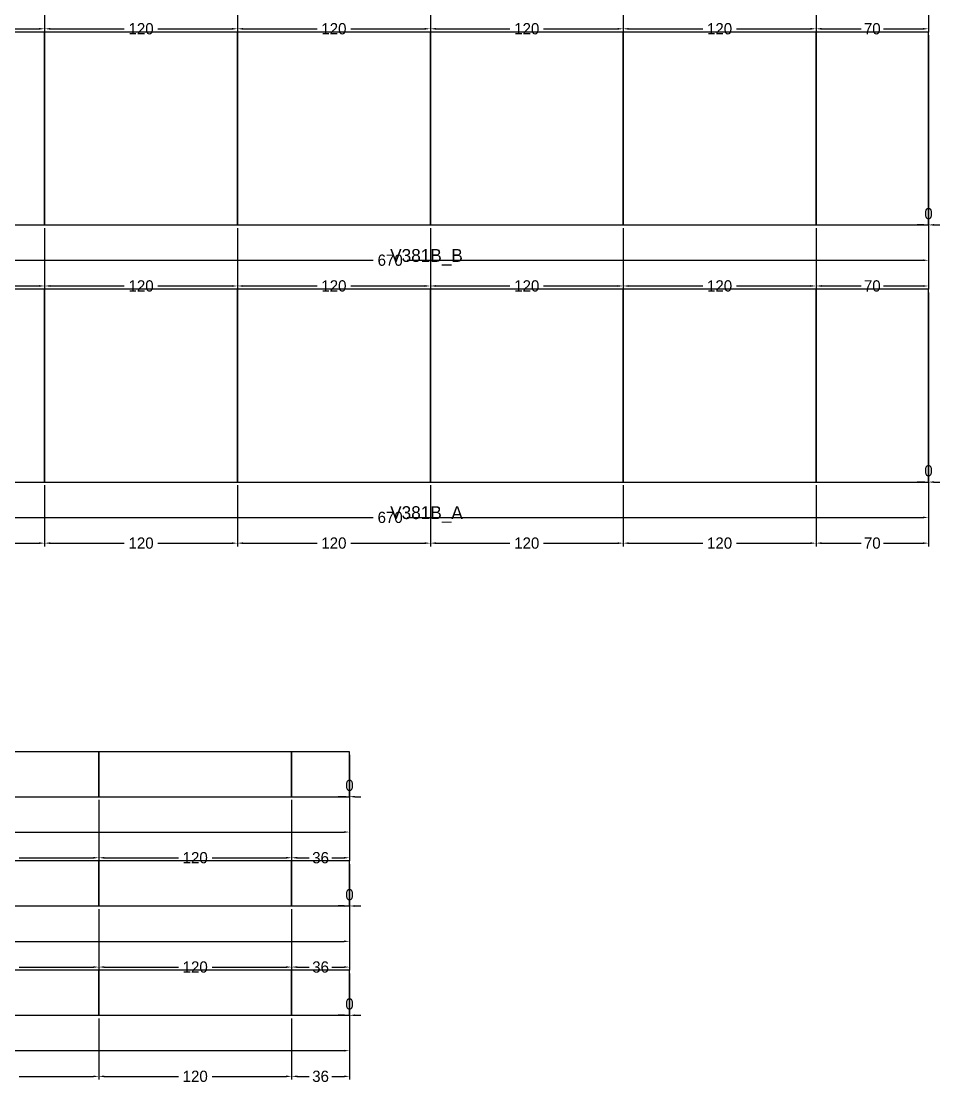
# Model space of a CAD drawing. Header units: metres. Extents: x 180 to 6304, y -11808 to -336.
# Drawn here: x 3336 to 3908, y -5025 to -4364 of the extents above; entities that cross this region are included whole.
import ezdxf

# ---------------------------------------------------------------- set-up
doc = ezdxf.new("R2010")
doc.units = ezdxf.units.M
doc.layers.add('COTA', color=3, linetype='Continuous')
doc.dimstyles.new('COTA_VIG', dxfattribs={"dimtxt": 7, "dimasz": 3.5, "dimexe": 2, "dimexo": 2, "dimgap": 1.5, "dimtad": 1, "dimdec": 1, "dimcen": 2.5, "dimclrd": 3, "dimclre": 3, "dimclrt": 3, "dimazin": 3, "dimtfac": 1, "dimtmove": 0, "dimatfit": 3})

# ---------------------------------------------------------------- blocks, each defined once
blk = doc.blocks.new('_CLOSEDFILLED')
at = {"color": 0, "linetype": 'BYBLOCK'}
blk.add_solid([(-1, 0.16), (0, 0), (-1, -0.16)], dxfattribs=at)
blk = doc.blocks.new('*D1258')
at = {"color": 3}
for p, q in [((2664.22, -4984.35), (2664.22, -5006.35)), ((3540.22, -4984.35), (3540.22, -5006.35)), ((2667.72, -5004.35), (3091.72, -5004.35)), ((3112.72, -5004.35), (3536.72, -5004.35))]:
    blk.add_line(p, q, dxfattribs=at)
at = {"layer": 'Defpoints'}
for p in [(2664.22, -4982.35), (3540.22, -4982.35), (2664.22, -5004.35)]:
    blk.add_point(p, dxfattribs=at)
at = {"layer": 'COTA', "color": 3, "xscale": 3.5, "yscale": 3.5, "rotation": 180}
blk.add_blockref('_CLOSEDFILLED', (2664.22, -5004.35), dxfattribs=at)
at = {"layer": 'COTA', "color": 3, "xscale": 3.5, "yscale": 3.5}
blk.add_blockref('_CLOSEDFILLED', (3540.22, -5004.35), dxfattribs=at)
at = {"layer": 'COTA', "color": 3, "insert": (3102.22, -5004.35), "char_height": 7, "attachment_point": 5}
blk.add_mtext('876', dxfattribs=at)
blk = doc.blocks.new('*D1264')
at = {"color": 3}
for p, q in [((3264.22, -4984.35), (3264.22, -5022.35)), ((3384.22, -4984.35), (3384.22, -5022.35)), ((3267.72, -5020.35), (3313.72, -5020.35)), ((3334.72, -5020.35), (3380.72, -5020.35))]:
    blk.add_line(p, q, dxfattribs=at)
at = {"layer": 'Defpoints'}
for p in [(3264.22, -4982.35), (3384.22, -4982.35), (3264.22, -5020.35)]:
    blk.add_point(p, dxfattribs=at)
at = {"layer": 'COTA', "color": 3, "xscale": 3.5, "yscale": 3.5, "rotation": 180}
blk.add_blockref('_CLOSEDFILLED', (3264.22, -5020.35), dxfattribs=at)
at = {"layer": 'COTA', "color": 3, "xscale": 3.5, "yscale": 3.5}
blk.add_blockref('_CLOSEDFILLED', (3384.22, -5020.35), dxfattribs=at)
at = {"layer": 'COTA', "color": 3, "insert": (3324.22, -5020.35), "char_height": 7, "attachment_point": 5}
blk.add_mtext('120', dxfattribs=at)
blk = doc.blocks.new('*D1265')
at = {"color": 3}
for p, q in [((3384.22, -4984.35), (3384.22, -5022.35)), ((3504.22, -4984.35), (3504.22, -5022.35)), ((3387.72, -5020.35), (3433.72, -5020.35)), ((3454.72, -5020.35), (3500.72, -5020.35))]:
    blk.add_line(p, q, dxfattribs=at)
at = {"layer": 'Defpoints'}
for p in [(3384.22, -4982.35), (3504.22, -4982.35), (3384.22, -5020.35)]:
    blk.add_point(p, dxfattribs=at)
at = {"layer": 'COTA', "color": 3, "xscale": 3.5, "yscale": 3.5, "rotation": 180}
blk.add_blockref('_CLOSEDFILLED', (3384.22, -5020.35), dxfattribs=at)
at = {"layer": 'COTA', "color": 3, "xscale": 3.5, "yscale": 3.5}
blk.add_blockref('_CLOSEDFILLED', (3504.22, -5020.35), dxfattribs=at)
at = {"layer": 'COTA', "color": 3, "insert": (3444.22, -5020.35), "char_height": 7, "attachment_point": 5}
blk.add_mtext('120', dxfattribs=at)
blk = doc.blocks.new('*D1266')
at = {"color": 3}
for p, q in [((3504.22, -4984.35), (3504.22, -5022.35)), ((3540.22, -4984.35), (3540.22, -5022.35)), ((3507.72, -5020.35), (3515.22, -5020.35)), ((3529.22, -5020.35), (3536.72, -5020.35))]:
    blk.add_line(p, q, dxfattribs=at)
at = {"layer": 'Defpoints'}
for p in [(3504.22, -4982.35), (3540.22, -4982.35), (3504.22, -5020.35)]:
    blk.add_point(p, dxfattribs=at)
at = {"layer": 'COTA', "color": 3, "xscale": 3.5, "yscale": 3.5, "rotation": 180}
blk.add_blockref('_CLOSEDFILLED', (3504.22, -5020.35), dxfattribs=at)
at = {"layer": 'COTA', "color": 3, "xscale": 3.5, "yscale": 3.5}
blk.add_blockref('_CLOSEDFILLED', (3540.22, -5020.35), dxfattribs=at)
at = {"layer": 'COTA', "color": 3, "insert": (3522.22, -5020.35), "char_height": 7, "attachment_point": 5}
blk.add_mtext('36', dxfattribs=at)
blk = doc.blocks.new('*D1268')
at = {"color": 3}
for p, q in [((2664.22, -4916.35), (2664.22, -4938.35)), ((3540.22, -4916.35), (3540.22, -4938.35)), ((2667.72, -4936.35), (3091.72, -4936.35)), ((3112.72, -4936.35), (3536.72, -4936.35))]:
    blk.add_line(p, q, dxfattribs=at)
at = {"layer": 'Defpoints'}
for p in [(2664.22, -4914.35), (3540.22, -4914.35), (2664.22, -4936.35)]:
    blk.add_point(p, dxfattribs=at)
at = {"layer": 'COTA', "color": 3, "xscale": 3.5, "yscale": 3.5, "rotation": 180}
blk.add_blockref('_CLOSEDFILLED', (2664.22, -4936.35), dxfattribs=at)
at = {"layer": 'COTA', "color": 3, "xscale": 3.5, "yscale": 3.5}
blk.add_blockref('_CLOSEDFILLED', (3540.22, -4936.35), dxfattribs=at)
at = {"layer": 'COTA', "color": 3, "insert": (3102.22, -4936.35), "char_height": 7, "attachment_point": 5}
blk.add_mtext('876', dxfattribs=at)
blk = doc.blocks.new('*D1274')
at = {"color": 3}
for p, q in [((3264.22, -4916.35), (3264.22, -4954.35)), ((3384.22, -4916.35), (3384.22, -4954.35)), ((3267.72, -4952.35), (3313.72, -4952.35)), ((3334.72, -4952.35), (3380.72, -4952.35))]:
    blk.add_line(p, q, dxfattribs=at)
at = {"layer": 'Defpoints'}
for p in [(3264.22, -4914.35), (3384.22, -4914.35), (3264.22, -4952.35)]:
    blk.add_point(p, dxfattribs=at)
at = {"layer": 'COTA', "color": 3, "xscale": 3.5, "yscale": 3.5, "rotation": 180}
blk.add_blockref('_CLOSEDFILLED', (3264.22, -4952.35), dxfattribs=at)
at = {"layer": 'COTA', "color": 3, "xscale": 3.5, "yscale": 3.5}
blk.add_blockref('_CLOSEDFILLED', (3384.22, -4952.35), dxfattribs=at)
at = {"layer": 'COTA', "color": 3, "insert": (3324.22, -4952.35), "char_height": 7, "attachment_point": 5}
blk.add_mtext('120', dxfattribs=at)
blk = doc.blocks.new('*D1275')
at = {"color": 3}
for p, q in [((3384.22, -4916.35), (3384.22, -4954.35)), ((3504.22, -4916.35), (3504.22, -4954.35)), ((3387.72, -4952.35), (3433.72, -4952.35)), ((3454.72, -4952.35), (3500.72, -4952.35))]:
    blk.add_line(p, q, dxfattribs=at)
at = {"layer": 'Defpoints'}
for p in [(3384.22, -4914.35), (3504.22, -4914.35), (3384.22, -4952.35)]:
    blk.add_point(p, dxfattribs=at)
at = {"layer": 'COTA', "color": 3, "xscale": 3.5, "yscale": 3.5, "rotation": 180}
blk.add_blockref('_CLOSEDFILLED', (3384.22, -4952.35), dxfattribs=at)
at = {"layer": 'COTA', "color": 3, "xscale": 3.5, "yscale": 3.5}
blk.add_blockref('_CLOSEDFILLED', (3504.22, -4952.35), dxfattribs=at)
at = {"layer": 'COTA', "color": 3, "insert": (3444.22, -4952.35), "char_height": 7, "attachment_point": 5}
blk.add_mtext('120', dxfattribs=at)
blk = doc.blocks.new('*D1276')
at = {"color": 3}
for p, q in [((3504.22, -4916.35), (3504.22, -4954.35)), ((3540.22, -4916.35), (3540.22, -4954.35)), ((3507.72, -4952.35), (3515.22, -4952.35)), ((3529.22, -4952.35), (3536.72, -4952.35))]:
    blk.add_line(p, q, dxfattribs=at)
at = {"layer": 'Defpoints'}
for p in [(3504.22, -4914.35), (3540.22, -4914.35), (3504.22, -4952.35)]:
    blk.add_point(p, dxfattribs=at)
at = {"layer": 'COTA', "color": 3, "xscale": 3.5, "yscale": 3.5, "rotation": 180}
blk.add_blockref('_CLOSEDFILLED', (3504.22, -4952.35), dxfattribs=at)
at = {"layer": 'COTA', "color": 3, "xscale": 3.5, "yscale": 3.5}
blk.add_blockref('_CLOSEDFILLED', (3540.22, -4952.35), dxfattribs=at)
at = {"layer": 'COTA', "color": 3, "insert": (3522.22, -4952.35), "char_height": 7, "attachment_point": 5}
blk.add_mtext('36', dxfattribs=at)
blk = doc.blocks.new('*D1278')
at = {"color": 3}
for p, q in [((2664.22, -4848.35), (2664.22, -4870.35)), ((3540.22, -4848.35), (3540.22, -4870.35)), ((2667.72, -4868.35), (3091.72, -4868.35)), ((3112.72, -4868.35), (3536.72, -4868.35))]:
    blk.add_line(p, q, dxfattribs=at)
at = {"layer": 'Defpoints'}
for p in [(2664.22, -4846.35), (3540.22, -4846.35), (2664.22, -4868.35)]:
    blk.add_point(p, dxfattribs=at)
at = {"layer": 'COTA', "color": 3, "xscale": 3.5, "yscale": 3.5, "rotation": 180}
blk.add_blockref('_CLOSEDFILLED', (2664.22, -4868.35), dxfattribs=at)
at = {"layer": 'COTA', "color": 3, "xscale": 3.5, "yscale": 3.5}
blk.add_blockref('_CLOSEDFILLED', (3540.22, -4868.35), dxfattribs=at)
at = {"layer": 'COTA', "color": 3, "insert": (3102.22, -4868.35), "char_height": 7, "attachment_point": 5}
blk.add_mtext('876', dxfattribs=at)
blk = doc.blocks.new('*D1284')
at = {"color": 3}
for p, q in [((3264.22, -4848.35), (3264.22, -4886.35)), ((3384.22, -4848.35), (3384.22, -4886.35)), ((3267.72, -4884.35), (3313.72, -4884.35)), ((3334.72, -4884.35), (3380.72, -4884.35))]:
    blk.add_line(p, q, dxfattribs=at)
at = {"layer": 'Defpoints'}
for p in [(3264.22, -4846.35), (3384.22, -4846.35), (3264.22, -4884.35)]:
    blk.add_point(p, dxfattribs=at)
at = {"layer": 'COTA', "color": 3, "xscale": 3.5, "yscale": 3.5, "rotation": 180}
blk.add_blockref('_CLOSEDFILLED', (3264.22, -4884.35), dxfattribs=at)
at = {"layer": 'COTA', "color": 3, "xscale": 3.5, "yscale": 3.5}
blk.add_blockref('_CLOSEDFILLED', (3384.22, -4884.35), dxfattribs=at)
at = {"layer": 'COTA', "color": 3, "insert": (3324.22, -4884.35), "char_height": 7, "attachment_point": 5}
blk.add_mtext('120', dxfattribs=at)
blk = doc.blocks.new('*D1285')
at = {"color": 3}
for p, q in [((3384.22, -4848.35), (3384.22, -4886.35)), ((3504.22, -4848.35), (3504.22, -4886.35)), ((3387.72, -4884.35), (3433.72, -4884.35)), ((3454.72, -4884.35), (3500.72, -4884.35))]:
    blk.add_line(p, q, dxfattribs=at)
at = {"layer": 'Defpoints'}
for p in [(3384.22, -4846.35), (3504.22, -4846.35), (3384.22, -4884.35)]:
    blk.add_point(p, dxfattribs=at)
at = {"layer": 'COTA', "color": 3, "xscale": 3.5, "yscale": 3.5, "rotation": 180}
blk.add_blockref('_CLOSEDFILLED', (3384.22, -4884.35), dxfattribs=at)
at = {"layer": 'COTA', "color": 3, "xscale": 3.5, "yscale": 3.5}
blk.add_blockref('_CLOSEDFILLED', (3504.22, -4884.35), dxfattribs=at)
at = {"layer": 'COTA', "color": 3, "insert": (3444.22, -4884.35), "char_height": 7, "attachment_point": 5}
blk.add_mtext('120', dxfattribs=at)
blk = doc.blocks.new('*D1286')
at = {"color": 3}
for p, q in [((3504.22, -4848.35), (3504.22, -4886.35)), ((3540.22, -4848.35), (3540.22, -4886.35)), ((3507.72, -4884.35), (3515.22, -4884.35)), ((3529.22, -4884.35), (3536.72, -4884.35))]:
    blk.add_line(p, q, dxfattribs=at)
at = {"layer": 'Defpoints'}
for p in [(3504.22, -4846.35), (3540.22, -4846.35), (3504.22, -4884.35)]:
    blk.add_point(p, dxfattribs=at)
at = {"layer": 'COTA', "color": 3, "xscale": 3.5, "yscale": 3.5, "rotation": 180}
blk.add_blockref('_CLOSEDFILLED', (3504.22, -4884.35), dxfattribs=at)
at = {"layer": 'COTA', "color": 3, "xscale": 3.5, "yscale": 3.5}
blk.add_blockref('_CLOSEDFILLED', (3540.22, -4884.35), dxfattribs=at)
at = {"layer": 'COTA', "color": 3, "insert": (3522.22, -4884.35), "char_height": 7, "attachment_point": 5}
blk.add_mtext('36', dxfattribs=at)
blk = doc.blocks.new('*D1288')
at = {"color": 3}
for p, q in [((3230.52, -4652.61), (3230.52, -4674.61)), ((3900.52, -4652.61), (3900.52, -4674.61)), ((3234.02, -4672.61), (3555.02, -4672.61)), ((3576.02, -4672.61), (3897.02, -4672.61))]:
    blk.add_line(p, q, dxfattribs=at)
at = {"layer": 'Defpoints'}
for p in [(3230.52, -4650.61), (3900.52, -4650.61), (3230.52, -4672.61)]:
    blk.add_point(p, dxfattribs=at)
at = {"layer": 'COTA', "color": 3, "xscale": 3.5, "yscale": 3.5, "rotation": 180}
blk.add_blockref('_CLOSEDFILLED', (3230.52, -4672.61), dxfattribs=at)
at = {"layer": 'COTA', "color": 3, "xscale": 3.5, "yscale": 3.5}
blk.add_blockref('_CLOSEDFILLED', (3900.52, -4672.61), dxfattribs=at)
at = {"layer": 'COTA', "color": 3, "insert": (3565.52, -4672.61), "char_height": 7, "attachment_point": 5}
blk.add_mtext('670', dxfattribs=at)
blk = doc.blocks.new('*D1289')
at = {"color": 3}
for p, q in [((3230.52, -4652.61), (3230.52, -4690.61)), ((3350.52, -4652.61), (3350.52, -4690.61)), ((3234.02, -4688.61), (3280.02, -4688.61)), ((3301.02, -4688.61), (3347.02, -4688.61))]:
    blk.add_line(p, q, dxfattribs=at)
at = {"layer": 'Defpoints'}
for p in [(3230.52, -4650.61), (3350.52, -4650.61), (3230.52, -4688.61)]:
    blk.add_point(p, dxfattribs=at)
at = {"layer": 'COTA', "color": 3, "xscale": 3.5, "yscale": 3.5, "rotation": 180}
blk.add_blockref('_CLOSEDFILLED', (3230.52, -4688.61), dxfattribs=at)
at = {"layer": 'COTA', "color": 3, "xscale": 3.5, "yscale": 3.5}
blk.add_blockref('_CLOSEDFILLED', (3350.52, -4688.61), dxfattribs=at)
at = {"layer": 'COTA', "color": 3, "insert": (3290.52, -4688.61), "char_height": 7, "attachment_point": 5}
blk.add_mtext('120', dxfattribs=at)
blk = doc.blocks.new('*D1290')
at = {"color": 3}
for p, q in [((3350.52, -4652.61), (3350.52, -4690.61)), ((3470.52, -4652.61), (3470.52, -4690.61)), ((3354.02, -4688.61), (3400.02, -4688.61)), ((3421.02, -4688.61), (3467.02, -4688.61))]:
    blk.add_line(p, q, dxfattribs=at)
at = {"layer": 'Defpoints'}
for p in [(3350.52, -4650.61), (3470.52, -4650.61), (3350.52, -4688.61)]:
    blk.add_point(p, dxfattribs=at)
at = {"layer": 'COTA', "color": 3, "xscale": 3.5, "yscale": 3.5, "rotation": 180}
blk.add_blockref('_CLOSEDFILLED', (3350.52, -4688.61), dxfattribs=at)
at = {"layer": 'COTA', "color": 3, "xscale": 3.5, "yscale": 3.5}
blk.add_blockref('_CLOSEDFILLED', (3470.52, -4688.61), dxfattribs=at)
at = {"layer": 'COTA', "color": 3, "insert": (3410.52, -4688.61), "char_height": 7, "attachment_point": 5}
blk.add_mtext('120', dxfattribs=at)
blk = doc.blocks.new('*D1291')
at = {"color": 3}
for p, q in [((3470.52, -4652.61), (3470.52, -4690.61)), ((3590.52, -4652.61), (3590.52, -4690.61)), ((3474.02, -4688.61), (3520.02, -4688.61)), ((3541.02, -4688.61), (3587.02, -4688.61))]:
    blk.add_line(p, q, dxfattribs=at)
at = {"layer": 'Defpoints'}
for p in [(3470.52, -4650.61), (3590.52, -4650.61), (3470.52, -4688.61)]:
    blk.add_point(p, dxfattribs=at)
at = {"layer": 'COTA', "color": 3, "xscale": 3.5, "yscale": 3.5, "rotation": 180}
blk.add_blockref('_CLOSEDFILLED', (3470.52, -4688.61), dxfattribs=at)
at = {"layer": 'COTA', "color": 3, "xscale": 3.5, "yscale": 3.5}
blk.add_blockref('_CLOSEDFILLED', (3590.52, -4688.61), dxfattribs=at)
at = {"layer": 'COTA', "color": 3, "insert": (3530.52, -4688.61), "char_height": 7, "attachment_point": 5}
blk.add_mtext('120', dxfattribs=at)
blk = doc.blocks.new('*D1292')
at = {"color": 3}
for p, q in [((3590.52, -4652.61), (3590.52, -4690.61)), ((3710.52, -4652.61), (3710.52, -4690.61)), ((3594.02, -4688.61), (3640.02, -4688.61)), ((3661.02, -4688.61), (3707.02, -4688.61))]:
    blk.add_line(p, q, dxfattribs=at)
at = {"layer": 'Defpoints'}
for p in [(3590.52, -4650.61), (3710.52, -4650.61), (3590.52, -4688.61)]:
    blk.add_point(p, dxfattribs=at)
at = {"layer": 'COTA', "color": 3, "xscale": 3.5, "yscale": 3.5, "rotation": 180}
blk.add_blockref('_CLOSEDFILLED', (3590.52, -4688.61), dxfattribs=at)
at = {"layer": 'COTA', "color": 3, "xscale": 3.5, "yscale": 3.5}
blk.add_blockref('_CLOSEDFILLED', (3710.52, -4688.61), dxfattribs=at)
at = {"layer": 'COTA', "color": 3, "insert": (3650.52, -4688.61), "char_height": 7, "attachment_point": 5}
blk.add_mtext('120', dxfattribs=at)
blk = doc.blocks.new('*D1293')
at = {"color": 3}
for p, q in [((3710.52, -4652.61), (3710.52, -4690.61)), ((3830.52, -4652.61), (3830.52, -4690.61)), ((3714.02, -4688.61), (3760.02, -4688.61)), ((3781.02, -4688.61), (3827.02, -4688.61))]:
    blk.add_line(p, q, dxfattribs=at)
at = {"layer": 'Defpoints'}
for p in [(3710.52, -4650.61), (3830.52, -4650.61), (3710.52, -4688.61)]:
    blk.add_point(p, dxfattribs=at)
at = {"layer": 'COTA', "color": 3, "xscale": 3.5, "yscale": 3.5, "rotation": 180}
blk.add_blockref('_CLOSEDFILLED', (3710.52, -4688.61), dxfattribs=at)
at = {"layer": 'COTA', "color": 3, "xscale": 3.5, "yscale": 3.5}
blk.add_blockref('_CLOSEDFILLED', (3830.52, -4688.61), dxfattribs=at)
at = {"layer": 'COTA', "color": 3, "insert": (3770.52, -4688.61), "char_height": 7, "attachment_point": 5}
blk.add_mtext('120', dxfattribs=at)
blk = doc.blocks.new('*D1294')
at = {"color": 3}
for p, q in [((3830.52, -4652.61), (3830.52, -4690.61)), ((3900.52, -4652.61), (3900.52, -4690.61)), ((3834.02, -4688.61), (3858.52, -4688.61)), ((3872.52, -4688.61), (3897.02, -4688.61))]:
    blk.add_line(p, q, dxfattribs=at)
at = {"layer": 'Defpoints'}
for p in [(3830.52, -4650.61), (3900.52, -4650.61), (3830.52, -4688.61)]:
    blk.add_point(p, dxfattribs=at)
at = {"layer": 'COTA', "color": 3, "xscale": 3.5, "yscale": 3.5, "rotation": 180}
blk.add_blockref('_CLOSEDFILLED', (3830.52, -4688.61), dxfattribs=at)
at = {"layer": 'COTA', "color": 3, "xscale": 3.5, "yscale": 3.5}
blk.add_blockref('_CLOSEDFILLED', (3900.52, -4688.61), dxfattribs=at)
at = {"layer": 'COTA', "color": 3, "insert": (3865.52, -4688.61), "char_height": 7, "attachment_point": 5}
blk.add_mtext('70', dxfattribs=at)
blk = doc.blocks.new('*D1296')
at = {"color": 3}
for p, q in [((3230.52, -4492.61), (3230.52, -4514.61)), ((3900.52, -4492.61), (3900.52, -4514.61)), ((3234.02, -4512.61), (3555.02, -4512.61)), ((3576.02, -4512.61), (3897.02, -4512.61))]:
    blk.add_line(p, q, dxfattribs=at)
at = {"layer": 'Defpoints'}
for p in [(3230.52, -4490.61), (3900.52, -4490.61), (3230.52, -4512.61)]:
    blk.add_point(p, dxfattribs=at)
at = {"layer": 'COTA', "color": 3, "xscale": 3.5, "yscale": 3.5, "rotation": 180}
blk.add_blockref('_CLOSEDFILLED', (3230.52, -4512.61), dxfattribs=at)
at = {"layer": 'COTA', "color": 3, "xscale": 3.5, "yscale": 3.5}
blk.add_blockref('_CLOSEDFILLED', (3900.52, -4512.61), dxfattribs=at)
at = {"layer": 'COTA', "color": 3, "insert": (3565.52, -4512.61), "char_height": 7, "attachment_point": 5}
blk.add_mtext('670', dxfattribs=at)
blk = doc.blocks.new('*D1297')
at = {"color": 3}
for p, q in [((3230.52, -4492.61), (3230.52, -4530.61)), ((3350.52, -4492.61), (3350.52, -4530.61)), ((3234.02, -4528.61), (3280.02, -4528.61)), ((3301.02, -4528.61), (3347.02, -4528.61))]:
    blk.add_line(p, q, dxfattribs=at)
at = {"layer": 'Defpoints'}
for p in [(3230.52, -4490.61), (3350.52, -4490.61), (3230.52, -4528.61)]:
    blk.add_point(p, dxfattribs=at)
at = {"layer": 'COTA', "color": 3, "xscale": 3.5, "yscale": 3.5, "rotation": 180}
blk.add_blockref('_CLOSEDFILLED', (3230.52, -4528.61), dxfattribs=at)
at = {"layer": 'COTA', "color": 3, "xscale": 3.5, "yscale": 3.5}
blk.add_blockref('_CLOSEDFILLED', (3350.52, -4528.61), dxfattribs=at)
at = {"layer": 'COTA', "color": 3, "insert": (3290.52, -4528.61), "char_height": 7, "attachment_point": 5}
blk.add_mtext('120', dxfattribs=at)
blk = doc.blocks.new('*D1298')
at = {"color": 3}
for p, q in [((3350.52, -4492.61), (3350.52, -4530.61)), ((3470.52, -4492.61), (3470.52, -4530.61)), ((3354.02, -4528.61), (3400.02, -4528.61)), ((3421.02, -4528.61), (3467.02, -4528.61))]:
    blk.add_line(p, q, dxfattribs=at)
at = {"layer": 'Defpoints'}
for p in [(3350.52, -4490.61), (3470.52, -4490.61), (3350.52, -4528.61)]:
    blk.add_point(p, dxfattribs=at)
at = {"layer": 'COTA', "color": 3, "xscale": 3.5, "yscale": 3.5, "rotation": 180}
blk.add_blockref('_CLOSEDFILLED', (3350.52, -4528.61), dxfattribs=at)
at = {"layer": 'COTA', "color": 3, "xscale": 3.5, "yscale": 3.5}
blk.add_blockref('_CLOSEDFILLED', (3470.52, -4528.61), dxfattribs=at)
at = {"layer": 'COTA', "color": 3, "insert": (3410.52, -4528.61), "char_height": 7, "attachment_point": 5}
blk.add_mtext('120', dxfattribs=at)
blk = doc.blocks.new('*D1299')
at = {"color": 3}
for p, q in [((3470.52, -4492.61), (3470.52, -4530.61)), ((3590.52, -4492.61), (3590.52, -4530.61)), ((3474.02, -4528.61), (3520.02, -4528.61)), ((3541.02, -4528.61), (3587.02, -4528.61))]:
    blk.add_line(p, q, dxfattribs=at)
at = {"layer": 'Defpoints'}
for p in [(3470.52, -4490.61), (3590.52, -4490.61), (3470.52, -4528.61)]:
    blk.add_point(p, dxfattribs=at)
at = {"layer": 'COTA', "color": 3, "xscale": 3.5, "yscale": 3.5, "rotation": 180}
blk.add_blockref('_CLOSEDFILLED', (3470.52, -4528.61), dxfattribs=at)
at = {"layer": 'COTA', "color": 3, "xscale": 3.5, "yscale": 3.5}
blk.add_blockref('_CLOSEDFILLED', (3590.52, -4528.61), dxfattribs=at)
at = {"layer": 'COTA', "color": 3, "insert": (3530.52, -4528.61), "char_height": 7, "attachment_point": 5}
blk.add_mtext('120', dxfattribs=at)
blk = doc.blocks.new('*D1300')
at = {"color": 3}
for p, q in [((3590.52, -4492.61), (3590.52, -4530.61)), ((3710.52, -4492.61), (3710.52, -4530.61)), ((3594.02, -4528.61), (3640.02, -4528.61)), ((3661.02, -4528.61), (3707.02, -4528.61))]:
    blk.add_line(p, q, dxfattribs=at)
at = {"layer": 'Defpoints'}
for p in [(3590.52, -4490.61), (3710.52, -4490.61), (3590.52, -4528.61)]:
    blk.add_point(p, dxfattribs=at)
at = {"layer": 'COTA', "color": 3, "xscale": 3.5, "yscale": 3.5, "rotation": 180}
blk.add_blockref('_CLOSEDFILLED', (3590.52, -4528.61), dxfattribs=at)
at = {"layer": 'COTA', "color": 3, "xscale": 3.5, "yscale": 3.5}
blk.add_blockref('_CLOSEDFILLED', (3710.52, -4528.61), dxfattribs=at)
at = {"layer": 'COTA', "color": 3, "insert": (3650.52, -4528.61), "char_height": 7, "attachment_point": 5}
blk.add_mtext('120', dxfattribs=at)
blk = doc.blocks.new('*D1301')
at = {"color": 3}
for p, q in [((3710.52, -4492.61), (3710.52, -4530.61)), ((3830.52, -4492.61), (3830.52, -4530.61)), ((3714.02, -4528.61), (3760.02, -4528.61)), ((3781.02, -4528.61), (3827.02, -4528.61))]:
    blk.add_line(p, q, dxfattribs=at)
at = {"layer": 'Defpoints'}
for p in [(3710.52, -4490.61), (3830.52, -4490.61), (3710.52, -4528.61)]:
    blk.add_point(p, dxfattribs=at)
at = {"layer": 'COTA', "color": 3, "xscale": 3.5, "yscale": 3.5, "rotation": 180}
blk.add_blockref('_CLOSEDFILLED', (3710.52, -4528.61), dxfattribs=at)
at = {"layer": 'COTA', "color": 3, "xscale": 3.5, "yscale": 3.5}
blk.add_blockref('_CLOSEDFILLED', (3830.52, -4528.61), dxfattribs=at)
at = {"layer": 'COTA', "color": 3, "insert": (3770.52, -4528.61), "char_height": 7, "attachment_point": 5}
blk.add_mtext('120', dxfattribs=at)
blk = doc.blocks.new('*D1302')
at = {"color": 3}
for p, q in [((3830.52, -4492.61), (3830.52, -4530.61)), ((3900.52, -4492.61), (3900.52, -4530.61)), ((3834.02, -4528.61), (3858.52, -4528.61)), ((3872.52, -4528.61), (3897.02, -4528.61))]:
    blk.add_line(p, q, dxfattribs=at)
at = {"layer": 'Defpoints'}
for p in [(3830.52, -4490.61), (3900.52, -4490.61), (3830.52, -4528.61)]:
    blk.add_point(p, dxfattribs=at)
at = {"layer": 'COTA', "color": 3, "xscale": 3.5, "yscale": 3.5, "rotation": 180}
blk.add_blockref('_CLOSEDFILLED', (3830.52, -4528.61), dxfattribs=at)
at = {"layer": 'COTA', "color": 3, "xscale": 3.5, "yscale": 3.5}
blk.add_blockref('_CLOSEDFILLED', (3900.52, -4528.61), dxfattribs=at)
at = {"layer": 'COTA', "color": 3, "insert": (3865.52, -4528.61), "char_height": 7, "attachment_point": 5}
blk.add_mtext('70', dxfattribs=at)
blk = doc.blocks.new('*D1305')
at = {"color": 3}
for p, q in [((3230.52, -4332.61), (3230.52, -4370.61)), ((3350.52, -4332.61), (3350.52, -4370.61)), ((3234.02, -4368.61), (3280.02, -4368.61)), ((3301.02, -4368.61), (3347.02, -4368.61))]:
    blk.add_line(p, q, dxfattribs=at)
at = {"layer": 'Defpoints'}
for p in [(3230.52, -4330.61), (3350.52, -4330.61), (3230.52, -4368.61)]:
    blk.add_point(p, dxfattribs=at)
at = {"layer": 'COTA', "color": 3, "xscale": 3.5, "yscale": 3.5, "rotation": 180}
blk.add_blockref('_CLOSEDFILLED', (3230.52, -4368.61), dxfattribs=at)
at = {"layer": 'COTA', "color": 3, "xscale": 3.5, "yscale": 3.5}
blk.add_blockref('_CLOSEDFILLED', (3350.52, -4368.61), dxfattribs=at)
at = {"layer": 'COTA', "color": 3, "insert": (3290.52, -4368.61), "char_height": 7, "attachment_point": 5}
blk.add_mtext('120', dxfattribs=at)
blk = doc.blocks.new('*D1306')
at = {"color": 3}
for p, q in [((3350.52, -4332.61), (3350.52, -4370.61)), ((3470.52, -4332.61), (3470.52, -4370.61)), ((3354.02, -4368.61), (3400.02, -4368.61)), ((3421.02, -4368.61), (3467.02, -4368.61))]:
    blk.add_line(p, q, dxfattribs=at)
at = {"layer": 'Defpoints'}
for p in [(3350.52, -4330.61), (3470.52, -4330.61), (3350.52, -4368.61)]:
    blk.add_point(p, dxfattribs=at)
at = {"layer": 'COTA', "color": 3, "xscale": 3.5, "yscale": 3.5, "rotation": 180}
blk.add_blockref('_CLOSEDFILLED', (3350.52, -4368.61), dxfattribs=at)
at = {"layer": 'COTA', "color": 3, "xscale": 3.5, "yscale": 3.5}
blk.add_blockref('_CLOSEDFILLED', (3470.52, -4368.61), dxfattribs=at)
at = {"layer": 'COTA', "color": 3, "insert": (3410.52, -4368.61), "char_height": 7, "attachment_point": 5}
blk.add_mtext('120', dxfattribs=at)
blk = doc.blocks.new('*D1307')
at = {"color": 3}
for p, q in [((3470.52, -4332.61), (3470.52, -4370.61)), ((3590.52, -4332.61), (3590.52, -4370.61)), ((3474.02, -4368.61), (3520.02, -4368.61)), ((3541.02, -4368.61), (3587.02, -4368.61))]:
    blk.add_line(p, q, dxfattribs=at)
at = {"layer": 'Defpoints'}
for p in [(3470.52, -4330.61), (3590.52, -4330.61), (3470.52, -4368.61)]:
    blk.add_point(p, dxfattribs=at)
at = {"layer": 'COTA', "color": 3, "xscale": 3.5, "yscale": 3.5, "rotation": 180}
blk.add_blockref('_CLOSEDFILLED', (3470.52, -4368.61), dxfattribs=at)
at = {"layer": 'COTA', "color": 3, "xscale": 3.5, "yscale": 3.5}
blk.add_blockref('_CLOSEDFILLED', (3590.52, -4368.61), dxfattribs=at)
at = {"layer": 'COTA', "color": 3, "insert": (3530.52, -4368.61), "char_height": 7, "attachment_point": 5}
blk.add_mtext('120', dxfattribs=at)
blk = doc.blocks.new('*D1308')
at = {"color": 3}
for p, q in [((3590.52, -4332.61), (3590.52, -4370.61)), ((3710.52, -4332.61), (3710.52, -4370.61)), ((3594.02, -4368.61), (3640.02, -4368.61)), ((3661.02, -4368.61), (3707.02, -4368.61))]:
    blk.add_line(p, q, dxfattribs=at)
at = {"layer": 'Defpoints'}
for p in [(3590.52, -4330.61), (3710.52, -4330.61), (3590.52, -4368.61)]:
    blk.add_point(p, dxfattribs=at)
at = {"layer": 'COTA', "color": 3, "xscale": 3.5, "yscale": 3.5, "rotation": 180}
blk.add_blockref('_CLOSEDFILLED', (3590.52, -4368.61), dxfattribs=at)
at = {"layer": 'COTA', "color": 3, "xscale": 3.5, "yscale": 3.5}
blk.add_blockref('_CLOSEDFILLED', (3710.52, -4368.61), dxfattribs=at)
at = {"layer": 'COTA', "color": 3, "insert": (3650.52, -4368.61), "char_height": 7, "attachment_point": 5}
blk.add_mtext('120', dxfattribs=at)
blk = doc.blocks.new('*D1309')
at = {"color": 3}
for p, q in [((3710.52, -4332.61), (3710.52, -4370.61)), ((3830.52, -4332.61), (3830.52, -4370.61)), ((3714.02, -4368.61), (3760.02, -4368.61)), ((3781.02, -4368.61), (3827.02, -4368.61))]:
    blk.add_line(p, q, dxfattribs=at)
at = {"layer": 'Defpoints'}
for p in [(3710.52, -4330.61), (3830.52, -4330.61), (3710.52, -4368.61)]:
    blk.add_point(p, dxfattribs=at)
at = {"layer": 'COTA', "color": 3, "xscale": 3.5, "yscale": 3.5, "rotation": 180}
blk.add_blockref('_CLOSEDFILLED', (3710.52, -4368.61), dxfattribs=at)
at = {"layer": 'COTA', "color": 3, "xscale": 3.5, "yscale": 3.5}
blk.add_blockref('_CLOSEDFILLED', (3830.52, -4368.61), dxfattribs=at)
at = {"layer": 'COTA', "color": 3, "insert": (3770.52, -4368.61), "char_height": 7, "attachment_point": 5}
blk.add_mtext('120', dxfattribs=at)
blk = doc.blocks.new('*D1310')
at = {"color": 3}
for p, q in [((3830.52, -4332.61), (3830.52, -4370.61)), ((3900.52, -4332.61), (3900.52, -4370.61)), ((3834.02, -4368.61), (3858.52, -4368.61)), ((3872.52, -4368.61), (3897.02, -4368.61))]:
    blk.add_line(p, q, dxfattribs=at)
at = {"layer": 'Defpoints'}
for p in [(3830.52, -4330.61), (3900.52, -4330.61), (3830.52, -4368.61)]:
    blk.add_point(p, dxfattribs=at)
at = {"layer": 'COTA', "color": 3, "xscale": 3.5, "yscale": 3.5, "rotation": 180}
blk.add_blockref('_CLOSEDFILLED', (3830.52, -4368.61), dxfattribs=at)
at = {"layer": 'COTA', "color": 3, "xscale": 3.5, "yscale": 3.5}
blk.add_blockref('_CLOSEDFILLED', (3900.52, -4368.61), dxfattribs=at)
at = {"layer": 'COTA', "color": 3, "insert": (3865.52, -4368.61), "char_height": 7, "attachment_point": 5}
blk.add_mtext('70', dxfattribs=at)

msp = doc.modelspace()

# ---------------------------------------------------------------- linework, layer by layer
at = {"layer": 'Paineis'}
for points in [[(3230.52, -4490.61), (3350.52, -4490.61), (3350.52, -4370.61), (3230.52, -4370.61)], [(3350.52, -4490.61), (3470.52, -4490.61), (3470.52, -4370.61), (3350.52, -4370.61)], [(3470.52, -4490.61), (3590.52, -4490.61), (3590.52, -4370.61), (3470.52, -4370.61)], [(3590.52, -4490.61), (3710.52, -4490.61), (3710.52, -4370.61), (3590.52, -4370.61)], [(3710.52, -4490.61), (3830.52, -4490.61), (3830.52, -4370.61), (3710.52, -4370.61)], [(3830.52, -4490.61), (3900.52, -4490.61), (3900.52, -4370.61), (3830.52, -4370.61)], [(3230.52, -4650.61), (3350.52, -4650.61), (3350.52, -4530.61), (3230.52, -4530.61)], [(3350.52, -4650.61), (3470.52, -4650.61), (3470.52, -4530.61), (3350.52, -4530.61)], [(3470.52, -4650.61), (3590.52, -4650.61), (3590.52, -4530.61), (3470.52, -4530.61)], [(3590.52, -4650.61), (3710.52, -4650.61), (3710.52, -4530.61), (3590.52, -4530.61)], [(3710.52, -4650.61), (3830.52, -4650.61), (3830.52, -4530.61), (3710.52, -4530.61)], [(3830.52, -4650.61), (3900.52, -4650.61), (3900.52, -4530.61), (3830.52, -4530.61)], [(3264.22, -4846.35), (3384.22, -4846.35), (3384.22, -4818.35), (3264.22, -4818.35)], [(3384.22, -4846.35), (3504.22, -4846.35), (3504.22, -4818.35), (3384.22, -4818.35)], [(3504.22, -4846.35), (3540.22, -4846.35), (3540.22, -4818.35), (3504.22, -4818.35)], [(3264.22, -4914.35), (3384.22, -4914.35), (3384.22, -4886.35), (3264.22, -4886.35)], [(3384.22, -4914.35), (3504.22, -4914.35), (3504.22, -4886.35), (3384.22, -4886.35)], [(3504.22, -4914.35), (3540.22, -4914.35), (3540.22, -4886.35), (3504.22, -4886.35)], [(3264.22, -4982.35), (3384.22, -4982.35), (3384.22, -4954.35), (3264.22, -4954.35)], [(3384.22, -4982.35), (3504.22, -4982.35), (3504.22, -4954.35), (3384.22, -4954.35)], [(3504.22, -4982.35), (3540.22, -4982.35), (3540.22, -4954.35), (3504.22, -4954.35)]]:
    msp.add_lwpolyline(points, close=True, dxfattribs=at)

# ---------------------------------------------------------------- texts
at = {"layer": 'Texto Secao', "char_height": 8, "attachment_point": 1}
for s, insert in [('V381B_B', (3565.52, -4505.61)), ('V381B_A', (3565.52, -4665.61))]:
    msp.add_mtext(s, dxfattribs=dict(at, insert=insert))

# ---------------------------------------------------------------- dimensions: what is measured, and where the dimension line sits
at = {"layer": 'COTA'}
for base, p1, p2, picture, middle in [((3230.52, -4368.61), (3230.52, -4330.61), (3350.52, -4330.61), '*D1305', (3290.52, -4368.61)), ((3350.52, -4368.61), (3350.52, -4330.61), (3470.52, -4330.61), '*D1306', (3410.52, -4368.61)), ((3470.52, -4368.61), (3470.52, -4330.61), (3590.52, -4330.61), '*D1307', (3530.52, -4368.61)), ((3590.52, -4368.61), (3590.52, -4330.61), (3710.52, -4330.61), '*D1308', (3650.52, -4368.61)), ((3710.52, -4368.61), (3710.52, -4330.61), (3830.52, -4330.61), '*D1309', (3770.52, -4368.61)), ((3830.52, -4368.61), (3830.52, -4330.61), (3900.52, -4330.61), '*D1310', (3865.52, -4368.61)), ((3230.52, -4512.61), (3230.52, -4490.61), (3900.52, -4490.61), '*D1296', (3565.52, -4512.61)), ((3230.52, -4528.61), (3230.52, -4490.61), (3350.52, -4490.61), '*D1297', (3290.52, -4528.61)), ((3350.52, -4528.61), (3350.52, -4490.61), (3470.52, -4490.61), '*D1298', (3410.52, -4528.61)), ((3470.52, -4528.61), (3470.52, -4490.61), (3590.52, -4490.61), '*D1299', (3530.52, -4528.61)), ((3590.52, -4528.61), (3590.52, -4490.61), (3710.52, -4490.61), '*D1300', (3650.52, -4528.61)), ((3710.52, -4528.61), (3710.52, -4490.61), (3830.52, -4490.61), '*D1301', (3770.52, -4528.61)), ((3830.52, -4528.61), (3830.52, -4490.61), (3900.52, -4490.61), '*D1302', (3865.52, -4528.61)), ((3230.52, -4672.61), (3230.52, -4650.61), (3900.52, -4650.61), '*D1288', (3565.52, -4672.61)), ((3230.52, -4688.61), (3230.52, -4650.61), (3350.52, -4650.61), '*D1289', (3290.52, -4688.61)), ((3350.52, -4688.61), (3350.52, -4650.61), (3470.52, -4650.61), '*D1290', (3410.52, -4688.61)), ((3470.52, -4688.61), (3470.52, -4650.61), (3590.52, -4650.61), '*D1291', (3530.52, -4688.61)), ((3590.52, -4688.61), (3590.52, -4650.61), (3710.52, -4650.61), '*D1292', (3650.52, -4688.61)), ((3710.52, -4688.61), (3710.52, -4650.61), (3830.52, -4650.61), '*D1293', (3770.52, -4688.61)), ((3830.52, -4688.61), (3830.52, -4650.61), (3900.52, -4650.61), '*D1294', (3865.52, -4688.61)), ((2664.22, -4868.35), (2664.22, -4846.35), (3540.22, -4846.35), '*D1278', (3102.22, -4868.35)), ((3264.22, -4884.35), (3264.22, -4846.35), (3384.22, -4846.35), '*D1284', (3324.22, -4884.35)), ((3384.22, -4884.35), (3384.22, -4846.35), (3504.22, -4846.35), '*D1285', (3444.22, -4884.35)), ((3504.22, -4884.35), (3504.22, -4846.35), (3540.22, -4846.35), '*D1286', (3522.22, -4884.35)), ((2664.22, -4936.35), (2664.22, -4914.35), (3540.22, -4914.35), '*D1268', (3102.22, -4936.35)), ((3264.22, -4952.35), (3264.22, -4914.35), (3384.22, -4914.35), '*D1274', (3324.22, -4952.35)), ((3384.22, -4952.35), (3384.22, -4914.35), (3504.22, -4914.35), '*D1275', (3444.22, -4952.35)), ((3504.22, -4952.35), (3504.22, -4914.35), (3540.22, -4914.35), '*D1276', (3522.22, -4952.35)), ((2664.22, -5004.35), (2664.22, -4982.35), (3540.22, -4982.35), '*D1258', (3102.22, -5004.35)), ((3264.22, -5020.35), (3264.22, -4982.35), (3384.22, -4982.35), '*D1264', (3324.22, -5020.35)), ((3384.22, -5020.35), (3384.22, -4982.35), (3504.22, -4982.35), '*D1265', (3444.22, -5020.35)), ((3504.22, -5020.35), (3504.22, -4982.35), (3540.22, -4982.35), '*D1266', (3522.22, -5020.35))]:
    dim = msp.add_linear_dim(base=base, p1=p1, p2=p2, dimstyle='COTA_VIG', dxfattribs=at)
    dim.commit()
    dim.dimension.update_dxf_attribs({"geometry": picture, "text_midpoint": middle})
for base, p1, p2 in [((3900.52, -4490.61), (3900.52, -4490.61), (3900.52, -4370.61)), ((3900.52, -4650.61), (3900.52, -4650.61), (3900.52, -4530.61)), ((3540.22, -4846.35), (3540.22, -4846.35), (3540.22, -4818.35)), ((3540.22, -4914.35), (3540.22, -4914.35), (3540.22, -4886.35)), ((3540.22, -4982.35), (3540.22, -4982.35), (3540.22, -4954.35))]:
    msp.add_linear_dim(base=base, p1=p1, p2=p2, dimstyle='COTA_VIG', dxfattribs=at).render()

doc.saveas('drawing.dxf')
